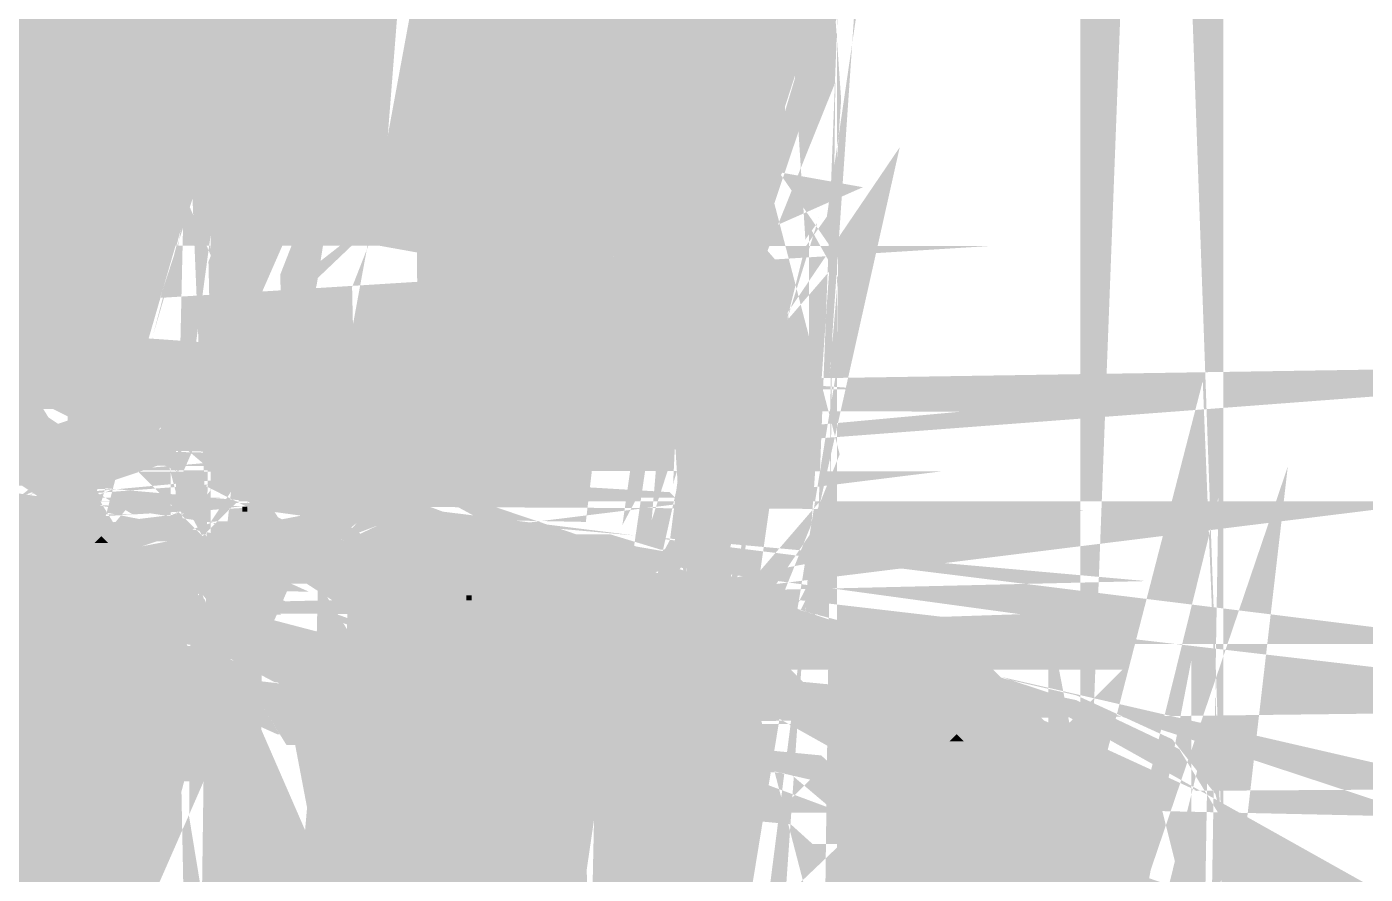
# Model space of a CAD drawing. Header units: millimetres. Extents: x -49.3 to 49.3, y -18 to 21.4.
# Drawn here: x 34.426 to 36.803, y 13.318 to 14.824 of the extents above; entities that cross this region are included whole.
import ezdxf

# ---------------------------------------------------------------- set-up
doc = ezdxf.new("R2010")
doc.units = ezdxf.units.MM
doc.header["$MEASUREMENT"] = 0
for name, color, linetype, true_color in [('Board-Outline-Layer', 7, 'Continuous', 0xff00ff), ('Bottom-Silkscreen-Layer', 7, 'Continuous', 0x66cc33), ('Top-Layer', 7, 'Continuous', 0xff0000)]:
    doc.layers.add(name, color=color, linetype=linetype, true_color=true_color)

msp = doc.modelspace()

# ---------------------------------------------------------------- hatches: boundary and pattern name
at = {"layer": 'Bottom-Silkscreen-Layer'}
for points in [[(34.36735845882671, 14.04179162892347), (34.27578893469875, 14.102930832371444), (34.251646262825815, 14.12848381893923), (34.227503590952885, 14.15401140492395), (34.19130227645151, 14.174382672545583), (34.155075575334074, 14.194753940167217), (34.13222762088018, 14.228104905737302), (34.1093796664263, 14.261455871307383), (34.10828804193573, 14.317946768053664), (34.107196417445145, 14.374463065383013), (34.08528776778548, 14.41614542219985), (34.06335373150975, 14.457853179599757), (34.061754374697976, 14.717320135653376), (34.06012963127015, 14.976761691123926), (34.06865953426627, 15.041634780283095), (34.07721482387844, 15.106507869442268), (34.10996355859568, 15.194520889777637), (34.14268690669685, 15.282559310696074), (34.16599182023981, 15.31657069142596), (34.18929673378277, 15.350582072155849), (34.22377175839208, 15.374484020824125), (34.25827216961744, 15.398385969492404), (34.379823287312114, 15.398385969492404), (34.50139979162283, 15.398385969492404), (34.589669055663, 15.355992396349624), (34.67791293308712, 15.313598823206844), (34.71302262309792, 15.266531542779303), (34.74810692649266, 15.219438861768689), (34.75359043556159, 15.20930402912401), (34.75904855801446, 15.199169196479332), (34.78583143795763, 15.148190226259105), (34.81263970451685, 15.097236656621948), (34.81972257039755, 14.777544918110854), (34.82680543627826, 14.457853179599757), (34.82162656660205, 14.42541663502017), (34.81642231030977, 14.392980090440584), (34.783978214985254, 14.281776337762881), (34.75153411966074, 14.170597985668246), (34.71030625517951, 14.109255577555716), (34.66910377731434, 14.047938570026258), (34.56968978882389, 14.014257396876271), (34.47027580033343, 13.980550823143217), (34.464589198336014, 13.980601624309354), (34.45892798295467, 13.980627024892426)], [(35.518108378204616, 13.866603807494023), (35.51168556434146, 13.873030155010573), (35.39848664333049, 13.879735908940889), (35.28528772231954, 13.8864416628712), (35.259596466866945, 13.896322489685184), (35.23393059803041, 13.90620331649917), (35.134592769388135, 13.926091973042487), (35.035229554129806, 13.946006030168874), (34.9728546384707, 13.946717246494817), (34.910479722811594, 13.947428462820756), (34.91581091218417, 13.99414013508533), (34.92114210155674, 14.040851807349902), (34.901340541030045, 14.086699859790116), (34.88151359388728, 14.13252251164726), (34.87869567950464, 14.258128394925297), (34.87587776512199, 14.383708877620265), (34.894003808988735, 14.430039541138795), (34.912155239471545, 14.476395605240397), (34.92555937275116, 14.55051450663682), (34.938963506030774, 14.624633408033242), (34.947341089330536, 14.73121425459232), (34.95571867263028, 14.83776970056833), (34.94239069919885, 14.933123489410745), (34.929062725767416, 15.028502678836231), (34.93497780730937, 15.17173656676441), (34.940867502235264, 15.31499585527566), (34.95287537163158, 15.31499585527566), (34.96485785441184, 15.31499585527566), (35.03858058744971, 15.282559310696074), (35.11230332048757, 15.25012276611649), (35.127586063355615, 15.25012276611649), (35.14286880622365, 15.25012276611649), (35.18660994569482, 15.235822237848433), (35.23032569854991, 15.221496308997308), (35.248426355800596, 15.126929938230042), (35.26650162643523, 15.032363567462777), (35.26604466734615, 14.962867572184978), (35.26556232164101, 14.893371576907182), (35.25553460829736, 14.76827370529053), (35.245481508337654, 14.643175833673881), (35.25261514745048, 14.635555658753072), (35.2597487865633, 14.62793548383226), (35.28780099730946, 14.687931661042112), (35.31585320805562, 14.747902437668897), (35.32603324109562, 14.905436853865133), (35.33621327413564, 15.062945869478297), (35.33730489862621, 15.154235565029614), (35.338396523116785, 15.245499859997864), (35.34426083142662, 15.271179849480994), (35.35009975312039, 15.296885239547201), (35.41493717053729, 15.256549113633037), (35.47977458795421, 15.216212987718878), (35.52607977564742, 15.200439225632799), (35.572384963340625, 15.18464006296365), (35.62562069721817, 15.179001133522252), (35.678881817711776, 15.173362204080851), (35.678729498015414, 15.15845206181913), (35.67860256493512, 15.14356732014048), (35.65994340213111, 15.055528899222043), (35.641309625943165, 14.967515878886674), (35.64364519462068, 14.786816130931172), (35.645955376682124, 14.60611638297567), (35.632221217393734, 14.578302744514712), (35.618461671489285, 14.55051450663682), (35.586169895861126, 14.535172554462921), (35.553852733616914, 14.51985600287209), (35.51681366078556, 14.503447226209277), (35.47977458795421, 14.487063850129532), (35.51275180221599, 14.48114551427437), (35.54575440309381, 14.475227178419207), (35.570354034055825, 14.457268966189162), (35.59495366501784, 14.439310753959116), (35.595232917794505, 14.419904708494117), (35.59553755718722, 14.400498663029119), (35.61869015103382, 14.373574044975584), (35.64184274488043, 14.346649426922053), (35.647656279958134, 14.315660715577419), (35.65349520165191, 14.284672004232789), (35.642121997657085, 14.250228813590722), (35.630748793662256, 14.215760222365589), (35.62790549266355, 14.123683108739119), (35.62506219166485, 14.03160599511265), (35.6155422106424, 13.964980265721694), (35.60604761623601, 13.898354536330734), (35.59581680996388, 13.879253297862569), (35.58561139030781, 13.860177459977471), (35.55507129118779, 13.860177459977471), (35.52453119206776, 13.860177459977471)], [(34.46692476701353, 14.34202652080343), (34.48393379977364, 14.365191852562692), (34.47494693768844, 14.566034262892204), (34.465985462219315, 14.766902073804786), (34.48385763992546, 14.822884958889679), (34.501729817631606, 14.878867843974572), (34.497515639365666, 15.024692591375826), (34.49332684771579, 15.17054273936015), (34.48517774396058, 15.178696326525417), (34.47705402682141, 15.186824513107616), (34.45514537716175, 15.183725641973155), (34.43323672750208, 15.18062677083869), (34.41018568011972, 15.13429610732016), (34.38713463273735, 15.087965443801627), (34.38916556202214, 14.709776162481772), (34.39119649130693, 14.331561480578847), (34.396883093304346, 14.322366469507735), (34.40256969530175, 14.313146057853553), (34.42625540808561, 14.316016323740392), (34.44991573425341, 14.318861189044163)], [(35.73788031343492, 14.69415480389411), (35.73788031343492, 14.791439037049797), (35.74128211998695, 14.742796920471953), (35.74468392653896, 14.69415480389411), (35.74128211998695, 14.645487286733195), (35.73788031343492, 14.596845170155353)], [(35.67994805558629, 14.465676559185122), (35.678881817711776, 14.482796552173879), (35.69662706233763, 14.50771452416493), (35.714372306963476, 14.532657896739053), (35.72437463369107, 14.564764233738737), (35.73437696041866, 14.596845170155353), (35.72985814276, 14.565958061142997), (35.725339325101345, 14.535045551547574), (35.707822560020034, 14.510356184804145), (35.69030579493872, 14.485641417477648), (35.685660044199764, 14.467124392420077), (35.681039680076864, 14.448581966779436)], [(35.7212520799157, 14.161326772847927), (35.72503468570862, 14.216928649186778), (35.7307466743221, 14.283732182659222), (35.7364332763195, 14.350561116714736), (35.712290604446565, 14.393792909098805), (35.688147932573635, 14.437024701482873), (35.688147932573635, 14.442638230341203), (35.688147932573635, 14.448251759199534), (35.71361070848168, 14.41134471199974), (35.739073484389735, 14.374463065383013), (35.73813417959552, 14.300318763403522), (35.73716948818524, 14.226199862007098), (35.72731948115401, 14.165949678966552), (35.71746947412278, 14.105724896509075)], [(35.31204521564664, 14.125842158300017), (35.31821416334919, 14.178395964670543), (35.336289433983815, 14.219240102246092), (35.35436470461844, 14.260109640404707), (35.33613711428745, 14.295822860200243), (35.31793491057253, 14.331536079995777), (35.297219431867674, 14.346039812928389), (35.27652933977888, 14.360543545860999), (35.26134814337508, 14.360543545860999), (35.24616694697127, 14.360543545860999), (35.246649292676416, 14.311901429283154), (35.24713163838155, 14.26325931270531), (35.2261622935161, 14.200900881270005), (35.20516756203458, 14.138567850417772), (35.21113341680865, 14.119796819529505), (35.21709927158272, 14.101025788641241), (35.24192738208927, 14.087538079031404), (35.26675549259583, 14.0740249688385), (35.28632857357799, 14.07366936067553), (35.30587626794409, 14.073288351929488)], [(35.72698945514524, 14.077936658631184), (35.72734486777007, 14.105724896509075), (35.73160981926813, 14.08934152042933), (35.73587477076619, 14.072932743766518), (35.73125440664329, 14.061527881968372), (35.726659429136454, 14.050123020170224)], [(34.39619765467072, 13.909429190548979), (34.359133195223315, 13.930638677411904), (34.27558584177027, 13.98687556832749), (34.192038488317245, 14.043112459243078), (34.1793451802873, 14.058429010833908), (34.16665187225737, 14.073745562424737), (34.172592340415385, 14.07968929886297), (34.178558195189446, 14.085658435884273), (34.178558195189446, 14.074710784581374), (34.178558195189446, 14.063763133278476), (34.305897461345765, 13.979433197488165), (34.43323672750208, 13.895077861114785), (34.488808030057136, 13.89977696898262), (34.544379332612195, 13.904476076850454), (34.525847102888484, 13.896881302512712), (34.50731487316478, 13.8892611275919), (34.47027580033343, 13.888727715347443), (34.43323672750208, 13.888194303102987)], [(34.684665772959036, 13.956979082054843), (34.71386038142789, 13.969679373589527), (34.75871853200569, 14.025814662172836), (34.803602069199535, 14.081924550173076), (34.81977334362967, 14.050402426583984), (34.83594461805982, 14.018880302994896), (34.82655157011766, 13.99744221088435), (34.81715852217551, 13.9760041187738), (34.82142347367357, 13.999169450533067), (34.825713811787686, 14.022334782292333), (34.813680555775306, 14.044484090728822), (34.80162191314687, 14.066658799748382), (34.770244055696864, 14.024722437100854), (34.73886619824686, 13.982760673870255), (34.71050934810799, 13.963151423740698), (34.68215249796912, 13.943567574194214), (34.668824524537676, 13.943923182357185), (34.655496551106246, 13.944278790520155)], [(35.71231599106263, 14.01306356947201), (35.7185357119973, 14.040851807349902), (35.72186135870114, 14.044712695976447), (35.72518700540498, 14.048573584602991), (35.72506007232468, 14.030818577037502), (35.724907752628326, 14.01306356947201), (35.71551470468617, 13.999169450533067), (35.70609627012796, 13.98527533159412)], [(35.34512397637265, 13.726163983703474), (35.303109126793565, 13.739118281068851), (35.23862712200149, 13.780902240217966), (35.17414511720942, 13.82271159995015), (35.18917399391687, 13.822889404031635), (35.20422825724036, 13.82309260869619), (35.243602898749224, 13.809198489757245), (35.28297754025809, 13.795304370818299), (35.36284383438244, 13.795202768486021), (35.44271012850679, 13.795101166153742), (35.488177557870024, 13.781308649547077), (35.53364498723325, 13.767490732357338), (35.56850081108346, 13.767490732357338), (35.60338202154972, 13.767490732357338), (35.632195830777675, 13.791773689771656), (35.66103502662169, 13.816031246602904), (35.676114676561255, 13.845064113051196), (35.69121971311688, 13.874071578916416), (35.698302578997584, 13.929673455255267), (35.70541083149434, 13.98527533159412), (35.70325296912926, 13.929165443593881), (35.70112049338022, 13.873080956176711), (35.682258237647744, 13.836504116556819), (35.66337059529919, 13.799927276936925), (35.63272894971493, 13.77907339823697), (35.602061917514604, 13.758244920120088), (35.568627744163756, 13.758244920120088), (35.53521895742897, 13.758244920120088), (35.50285102195263, 13.7686845597616), (35.47050847309236, 13.77914959998618), (35.363986232105134, 13.785728351001149), (35.257489377733975, 13.792307102016114), (35.23895714801027, 13.799190660027914), (35.22045030490262, 13.806074218039711), (35.23895714801027, 13.790376657702842), (35.257489377733975, 13.774653696782899), (35.30635861364922, 13.751767771437397), (35.35520246294842, 13.728856445508827), (35.41750121875934, 13.721591878750987), (35.47977458795421, 13.714327311993147), (35.433469400261004, 13.713768499165619), (35.38713882595174, 13.713184285755025)], [(34.80832397978668, 13.96673290595348), (34.80832397978668, 13.971355812072105), (34.81294434390957, 13.971355812072105), (34.81759009464853, 13.971355812072105), (34.81759009464853, 13.96673290595348), (34.81759009464853, 13.962084599251785), (34.81294434390957, 13.962084599251785), (34.80832397978668, 13.962084599251785)], [(34.59995063516725, 13.930003662835169), (34.62772359313675, 13.942729354952926), (34.6416100721215, 13.942449948539162), (34.655496551106246, 13.94214514154233), (34.62310322901385, 13.929673455255267), (34.5906845203054, 13.917176368385139), (34.58141840544354, 13.917227169551277), (34.57215229058169, 13.917277970717414)], [(34.841555060209046, 13.888676914181305), (34.81759009464853, 13.917176368385139), (34.817945507273365, 13.932696124640524), (34.818300919898206, 13.948190480312839), (34.8308926814639, 13.919259216196826), (34.843459056413536, 13.890353352663883), (34.865012293448366, 13.875265406320677), (34.88654014386714, 13.860177459977471), (34.87603008481835, 13.860177459977471), (34.86552002576957, 13.860177459977471)], [(34.6102322146715, 13.632283428679079), (34.604647159138324, 13.654610541197055), (34.54922817627963, 13.729364457170213), (34.49383458003699, 13.804118373143371), (34.39406517892169, 13.852328679809036), (34.29432116442246, 13.9005389864747), (34.22486338288265, 13.906762129326696), (34.15540560134285, 13.912959871595623), (34.214861056155065, 13.914356903664439), (34.27434189758335, 13.915753935733255), (34.37807161080398, 13.868839058804127), (34.48182671064067, 13.821924181875), (34.505360103728165, 13.797031610467016), (34.52889349681567, 13.772139039059034), (34.56671955474488, 13.721414074669502), (34.604570999290154, 13.670714510863037), (34.604570999290154, 13.66296733302688), (34.604570999290154, 13.655220155190719), (34.613837114152, 13.66093528638133), (34.62310322901385, 13.666675818155007), (34.62310322901385, 13.63832876744959), (34.62310322901385, 13.609981716744171), (34.61947294291729, 13.609981716744171), (34.615842656820725, 13.609981716744171)], [(34.55209686389439, 13.912680465181861), (34.55826581159695, 13.918852806867717), (34.564434759299495, 13.912680465181861), (34.57060370700204, 13.906508123496003), (34.55826581159695, 13.906508123496003), (34.545902529575784, 13.906508123496003)], [(34.73886619824686, 13.850906247157152), (34.69256101055366, 13.857256392924493), (34.735997510632096, 13.858704226159446), (34.77943401071054, 13.860177459977471), (34.78517138594007, 13.850906247157152), (34.790883374553545, 13.84163503433683), (34.78801468693878, 13.843082867571786), (34.78517138594007, 13.84455610138981)], [(34.91713101621928, 13.857612001087464), (34.94723954286629, 13.861345886798661), (34.9773480695133, 13.857612001087464), (35.007431209544244, 13.853878115376267), (34.94723954286629, 13.853878115376267), (34.88704787618833, 13.853878115376267)], [(34.62391560072777, 13.773739275792403), (34.62310322901385, 13.793881938166415), (34.64706819457437, 13.822381392370248), (34.67103316013489, 13.850906247157152), (34.68073084746976, 13.850906247157152), (34.69042853480463, 13.850906247157152), (34.66613354323534, 13.831779608105915), (34.64183855166604, 13.812678369637748), (34.633308648669924, 13.78313749152807), (34.62475335905774, 13.753596613418395)], [(34.845363052618026, 13.813821395875872), (34.794437500801926, 13.84077141451247), (34.80174884622717, 13.841203224424651), (34.80906019165241, 13.84163503433683), (34.84805403392038, 13.821695576627373), (34.88704787618833, 13.801781519500988), (34.910200470034944, 13.794694756824635), (34.93335306388154, 13.787633394731351), (34.91482083415783, 13.787277786568378), (34.896288604434126, 13.786896777822337)], [(34.965771772589996, 13.77272325246963), (34.93335306388154, 13.784991734092134), (34.946579490848734, 13.785499745753523), (34.95980591781592, 13.786033157997979), (34.989812897998696, 13.775187109027359), (35.019819878181465, 13.764315659473668), (35.05657969823615, 13.8037627649804), (35.09331413167479, 13.843184469904063), (35.1151973947184, 13.839399783026725), (35.137106044378065, 13.83561509614939), (35.11857381465436, 13.828528333473036), (35.10004158493065, 13.821416170213613), (35.080240024403956, 13.811967153311807), (35.060413077261195, 13.80251813641), (35.048557527561236, 13.78036882797351), (35.036727364477336, 13.758244920120088), (35.01745892288789, 13.759337145192072), (34.99816509468239, 13.760454770847124)], [(35.028375167793634, 13.84818838476873), (35.04931912604303, 13.85222707747676), (35.06543962724105, 13.848010580687243), (35.08153474182301, 13.843794083897727), (35.04447028237559, 13.843971887979214), (35.007431209544244, 13.844149692060698)], [(34.10671407174001, 12.474956662289356), (34.00257817266242, 12.544579660482501), (34.00257817266242, 12.553520665722917), (34.00257817266242, 12.562487071546405), (33.96784928189252, 12.580318280861103), (33.933120391122614, 12.598124089592732), (33.91273493842654, 12.61999399161546), (33.892324099114404, 12.641889294221258), (33.87787911457633, 12.676484888361742), (33.86343413003827, 12.711080482502224), (33.86894302572326, 12.74585388072419), (33.87447730802431, 12.780627278946161), (33.84700898944753, 12.832774675987578), (33.81954067087075, 12.884922073028994), (33.82228242540522, 13.16669074101752), (33.82502417993968, 13.448459409006047), (33.831700859963426, 13.485188652124355), (33.83835215337111, 13.521943295825734), (33.87508658680975, 13.621107172128555), (33.91184640686444, 13.720245647848309), (33.96129953494907, 13.767033521862091), (34.01072727641764, 13.813821395875872), (34.11547245428066, 13.815675638439936), (34.220217632143694, 13.817529881003997), (34.243370225990304, 13.816844065261124), (34.2665228198369, 13.816158249518251), (34.34941012127238, 13.775237910193498), (34.4322720360918, 13.734342971451811), (34.475530829857824, 13.67863949278068), (34.51878962362384, 13.622936014109552), (34.52594864935273, 13.60040569692702), (34.53308228846555, 13.577900780327557), (34.552629982831654, 13.551484173935412), (34.57215229058169, 13.525042166960196), (34.578854357221495, 13.18490295907826), (34.585556423861306, 12.844789151779388), (34.54953281567235, 12.71646540611293), (34.51350920748339, 12.588141660446471), (34.471113558663404, 12.526062635424928), (34.42871790984342, 12.463983610403389), (34.33836694328634, 12.434518934042918), (34.248015976729256, 12.40505425768245), (34.22943297377343, 12.405206661180866), (34.210849970817605, 12.405333664096212)], [(35.21580455416367, 13.809198489757245), (35.21580455416367, 13.813821395875872), (35.211184190040775, 13.813821395875872), (35.206563825917875, 13.813821395875872), (35.206563825917875, 13.809198489757245), (35.206563825917875, 13.80457558363862), (35.211184190040775, 13.80457558363862), (35.21580455416367, 13.80457558363862)], [(35.27495536958317, 12.316584026851832), (35.23687544549336, 12.328496900311368), (35.154572036227265, 12.330198739377014), (35.072268626961154, 12.331900578442664), (35.03058380339085, 12.34531208630329), (34.9889243664366, 12.358723594163918), (34.879178025209775, 12.377393022719904), (34.76943168398295, 12.396062451275892), (34.72767070056446, 12.396062451275892), (34.685909717145975, 12.396062451275892), (34.693094129490916, 12.421564636677537), (34.700253155219805, 12.447041421496118), (34.699669263050424, 12.468327110108252), (34.69908537088105, 12.489612798720383), (34.68024850176462, 12.533428804515047), (34.661411632648196, 12.57727021089278), (34.65917761043493, 12.70673698279736), (34.656968974837724, 12.836229155285011), (34.67715133460532, 12.890052990809007), (34.697333694372915, 12.943876826333003), (34.71028086856345, 13.033667887483228), (34.72325342937005, 13.123484349216522), (34.72927005737623, 13.20702686693168), (34.73528668538243, 13.29056938464684), (34.72464969325334, 13.355290070307595), (34.71403808774031, 13.42001075596835), (34.715104325614824, 13.586587779737282), (34.7161959501054, 13.753164803506214), (34.72393886800366, 13.760911981342373), (34.73165639928587, 13.768633758595461), (34.815203752738896, 13.731015495069723), (34.89875110619194, 13.693371830960915), (34.9224368189758, 13.693371830960915), (34.946147918375715, 13.693371830960915), (34.95185990698919, 13.684100618140596), (34.95759728221872, 13.674829405320276), (34.98252693918951, 13.674829405320276), (35.00748198277636, 13.674829405320276), (35.02949217890027, 13.558926544774739), (35.051527761640244, 13.44299828364613), (35.04523188085739, 13.37126703705823), (35.03896138669061, 13.299535790470328), (35.03157388141719, 13.197628651196013), (35.0241609895277, 13.09569611133863), (35.031294628640524, 13.087593325339501), (35.038428267753346, 13.079490539340371), (35.06559194693741, 13.133923988858033), (35.09278101273753, 13.188357438375693), (35.09933075968098, 13.262476339772116), (35.10588050662442, 13.336620641751606), (35.11309030558543, 13.533627564037644), (35.1203254911625, 13.730634486323682), (35.126113639624144, 13.736451219846568), (35.13190178808579, 13.742242552786387), (35.193210465870386, 13.702262035035195), (35.254519143654974, 13.662306917867078), (35.32882576886222, 13.64076722342425), (35.40313239406945, 13.619227528981423), (35.429864500780496, 13.619227528981423), (35.45662199410761, 13.619227528981423), (35.45662199410761, 13.600608901591574), (35.45662199410761, 13.581964873618656), (35.43781051160724, 13.497507934913), (35.41899902910687, 13.413025595624275), (35.421588463944985, 13.226178906565986), (35.42420328539915, 13.039306816924627), (35.408996702379284, 13.016090683999224), (35.39379011935942, 12.99284915049075), (35.358045763947125, 12.977812005313684), (35.322326795150886, 12.962774860136614), (35.29287832052144, 12.95081118551094), (35.26345523250804, 12.938847510885266), (35.2679740501667, 12.931557543544358), (35.272467481209304, 12.92426757620345), (35.295467755359546, 12.92426757620345), (35.31844264289373, 12.92426757620345), (35.34586018823839, 12.903972510331021), (35.373252346966986, 12.883702845041665), (35.373252346966986, 12.86818308878628), (35.373252346966986, 12.852663332530893), (35.40193922311464, 12.816645305738527), (35.43065148587836, 12.780627278946161), (35.42427944524733, 12.729673709309003), (35.41793279123236, 12.678694739088776), (35.410240646566216, 12.576762199231394), (35.40252311528402, 12.47482965937401), (35.393155453957924, 12.40820392998305), (35.38376240601578, 12.34157820059209), (35.3735569863597, 12.322502362706993), (35.36335156670364, 12.30340112423883), (35.338193430188305, 12.304036138815563), (35.313060680289034, 12.304645752809229)], [(34.625235704762886, 13.711914256601556), (34.625235704762886, 13.744325400598072), (34.629475269644885, 13.728119828599814), (34.633714834526884, 13.711914256601556), (34.629475269644885, 13.69568328402023), (34.625235704762886, 13.67947771202197)], [(35.87410489521219, 13.60675584269436), (35.84242239836947, 13.620573759884099), (35.77687415570288, 13.624815657256685), (35.71130052642023, 13.629057554629268), (35.62978410225199, 13.639446393104642), (35.54824229146768, 13.649860632163083), (35.51724523325858, 13.680874744090785), (35.486248175049475, 13.711914256601556), (35.49548890329527, 13.711914256601556), (35.50475501815713, 13.711914256601556), (35.52930387588702, 13.685675454290896), (35.553852733616914, 13.659436651980236), (35.59089180644826, 13.65288330154834), (35.627956265895676, 13.646329951116439), (35.73572245106983, 13.63822716511731), (35.84351402286004, 13.63012437911818), (35.88390412901129, 13.611556552894474), (35.92431962177861, 13.592988726670765), (35.91505350691676, 13.592988726670765), (35.905787392054904, 13.592963326087695)], [(35.98451128845657, 13.577926180910627), (35.9335603500244, 13.589661250288675), (35.96135869460997, 13.589839054370161), (35.989131652579466, 13.590016858451646), (36.026170725410815, 13.57779917799528), (36.06323518485823, 13.565581497538911), (36.04932331925742, 13.565886304535745), (36.035436840272666, 13.566191111532579)], [(35.72442540692319, 12.177134825800989), (35.72056664128208, 12.180589305098422), (35.661339666014406, 12.186177433373683), (35.60208730413066, 12.191765561648946), (35.5839104870318, 12.208199738894828), (35.56573366993293, 12.22463391614071), (35.54359654072872, 12.2683483196031), (35.52143402490846, 12.312062723065482), (35.52143402490846, 12.329462122468003), (35.52143402490846, 12.34686152187052), (35.53996625463216, 12.363625906696306), (35.55847309773981, 12.38041569210516), (35.55847309773981, 12.466447466961116), (35.55847309773981, 12.552504642400143), (35.54864847732463, 12.558575381753725), (35.53882385690947, 12.564671521690371), (35.52907539634248, 12.589259286101523), (35.51930154915943, 12.613821649929603), (35.52034240041788, 12.649585670891277), (35.52138325167634, 12.68532429126988), (35.53580284959834, 12.727844867328008), (35.55024783413641, 12.770365443386135), (35.54440891244264, 12.804859435194338), (35.538595377364935, 12.839378827585612), (35.554258919473874, 12.895285510921298), (35.569947848198865, 12.951192194256981), (35.554944358107484, 13.017640119566455), (35.53996625463216, 13.084062644292857), (35.53996625463216, 13.154803268141055), (35.53996625463216, 13.225543891989252), (35.54864847732463, 13.255821387007941), (35.55733070001711, 13.28609888202663), (35.56022477424794, 13.420213960632907), (35.563118848478766, 13.554354439822252), (35.572384963340625, 13.554049632825418), (35.58165107820247, 13.553770226411654), (35.70914266405514, 13.54147634420608), (35.83663424990782, 13.529182462000506), (35.85341480312339, 13.513967512741951), (35.87019535633897, 13.49877796406647), (35.90672669684913, 13.49877796406647), (35.94323265074322, 13.49877796406647), (36.00786697523165, 13.479473520933746), (36.07250129972008, 13.460194478384095), (36.15394156404015, 13.437714962367702), (36.23540721497627, 13.415260846934379), (36.2811285105001, 13.392070114592043), (36.32684980602393, 13.368904782832777), (36.33291720726224, 13.344748828333808), (36.338984608500546, 13.320592873834835), (36.33385651205645, 13.147894309546185), (36.32875380222843, 12.975221145840605), (36.30869837554113, 12.882559818803545), (36.288668335469886, 12.789898491766479), (36.29115622384376, 12.660152313448137), (36.29366949883368, 12.53043153571286), (36.276228893600546, 12.43454433462599), (36.25878828836741, 12.338631732956047), (36.22631880642684, 12.309446463009337), (36.19382393787021, 12.280235792479562), (36.16556863419557, 12.251456931861966), (36.13731333052093, 12.22267807124437), (36.11205364754136, 12.20649789982918), (36.08679396456179, 12.190343128997059), (35.96387196959989, 12.182418147079417), (35.840949974637994, 12.174467764578706), (35.78461707360114, 12.174086755832663), (35.72828417256429, 12.173680346503554)], [(36.07095271614043, 13.560552182091177), (36.07712166384298, 13.566724523777035), (36.08329061154552, 13.560552182091177), (36.08945955924807, 13.55437984040532), (36.07712166384298, 13.55437984040532), (36.064783768437884, 13.55437984040532)], [(36.42083105867758, 13.35513766680918), (36.419714047570935, 13.38295130527014), (36.40171493678449, 13.412466782796749), (36.383715825998046, 13.442007660906425), (36.31608588081455, 13.47416479907225), (36.24845593563105, 13.50632193723807), (36.19288463307599, 13.517955404283843), (36.13731333052093, 13.529588871329615), (36.11416073667433, 13.542568569278062), (36.09100814282773, 13.555548267226511), (36.10954037255143, 13.549299723791446), (36.12804721565908, 13.543025779773311), (36.18826426895309, 13.529106260251297), (36.24845593563105, 13.515186740729282), (36.31380108536916, 13.485264853873563), (36.37914623510727, 13.455317566434776), (36.399658620883635, 13.429205767039463), (36.42019639327607, 13.40309396764415), (36.42545142280047, 13.382163887194988), (36.430681065708804, 13.361233806745826), (36.42631456774651, 13.344291617838557), (36.42194806978421, 13.327349428931289)]]:
    msp.add_hatch(color=256, dxfattribs=at).paths.add_polyline_path(points)

# ---------------------------------------------------------------- linework, layer by layer
at = {"layer": 'Board-Outline-Layer', "const_width": 0.1}
msp.add_lwpolyline([(49.248763017526045, 3.00000508001016, 0.502), (23.537548895097796, 16.142890525781052)], format="xyb", dxfattribs=at)
at = {"layer": 'Bottom-Silkscreen-Layer', "const_width": 0.25400050800101603}
for points in [[(36.42362358644416, 13.142026774857163), (36.42362358644416, 13.308807003290648), (36.42669536698741, 13.222622824936275), (36.42976714753065, 13.136438646581897), (36.426669980371344, 13.055842596502787), (36.4235981998281, 12.975221145840605)], [(35.73788031343492, 14.69415480389411), (35.73788031343492, 14.791439037049797), (35.74128211998695, 14.742796920471953), (35.74468392653896, 14.69415480389411), (35.74128211998695, 14.645487286733195), (35.73788031343492, 14.596845170155353)], [(35.34512397637265, 13.726163983703474), (35.303109126793565, 13.739118281068851), (35.23862712200149, 13.780902240217966), (35.17414511720942, 13.82271159995015), (35.18917399391687, 13.822889404031635), (35.20422825724036, 13.82309260869619), (35.243602898749224, 13.809198489757245), (35.28297754025809, 13.795304370818299), (35.36284383438244, 13.795202768486021), (35.44271012850679, 13.795101166153742), (35.488177557870024, 13.781308649547077), (35.53364498723325, 13.767490732357338), (35.56850081108346, 13.767490732357338), (35.60338202154972, 13.767490732357338), (35.632195830777675, 13.791773689771656), (35.66103502662169, 13.816031246602904), (35.676114676561255, 13.845064113051196), (35.69121971311688, 13.874071578916416), (35.698302578997584, 13.929673455255267), (35.70541083149434, 13.98527533159412), (35.70325296912926, 13.929165443593881), (35.70112049338022, 13.873080956176711), (35.682258237647744, 13.836504116556819), (35.66337059529919, 13.799927276936925), (35.63272894971493, 13.77907339823697), (35.602061917514604, 13.758244920120088), (35.568627744163756, 13.758244920120088), (35.53521895742897, 13.758244920120088), (35.50285102195263, 13.7686845597616), (35.47050847309236, 13.77914959998618), (35.363986232105134, 13.785728351001149), (35.257489377733975, 13.792307102016114), (35.23895714801027, 13.799190660027914), (35.22045030490262, 13.806074218039711), (35.23895714801027, 13.790376657702842), (35.257489377733975, 13.774653696782899), (35.30635861364922, 13.751767771437397), (35.35520246294842, 13.728856445508827), (35.41750121875934, 13.721591878750987), (35.47977458795421, 13.714327311993147), (35.433469400261004, 13.713768499165619), (35.38713882595174, 13.713184285755025)], [(35.7212520799157, 14.161326772847927), (35.72503468570862, 14.216928649186778), (35.7307466743221, 14.283732182659222), (35.7364332763195, 14.350561116714736), (35.712290604446565, 14.393792909098805), (35.688147932573635, 14.437024701482873), (35.688147932573635, 14.442638230341203), (35.688147932573635, 14.448251759199534), (35.71361070848168, 14.41134471199974), (35.739073484389735, 14.374463065383013), (35.73813417959552, 14.300318763403522), (35.73716948818524, 14.226199862007098), (35.72731948115401, 14.165949678966552), (35.71746947412278, 14.105724896509075)], [(35.67994805558629, 14.465676559185122), (35.678881817711776, 14.482796552173879), (35.69662706233763, 14.50771452416493), (35.714372306963476, 14.532657896739053), (35.72437463369107, 14.564764233738737), (35.73437696041866, 14.596845170155353), (35.72985814276, 14.565958061142997), (35.725339325101345, 14.535045551547574), (35.707822560020034, 14.510356184804145), (35.69030579493872, 14.485641417477648), (35.685660044199764, 14.467124392420077), (35.681039680076864, 14.448581966779436)], [(35.759788963094586, 15.101859562740573), (35.76481551307444, 15.162109745781121), (35.76816654639435, 15.165970634407662), (35.77149219309819, 15.169831523034208), (35.770578274920034, 15.128885783126385), (35.76963897012581, 15.087965443801627), (35.76220069162027, 15.064800112042361), (35.754737026498674, 15.041634780283095)], [(35.73610325031073, 14.925808121486767), (35.73630634323921, 14.995304116764565), (35.743262276039616, 15.018469448523831), (35.75021820884002, 15.041634780283095), (35.74620712350256, 14.958244666066353), (35.7421960381651, 14.874829151266542), (35.739048097773676, 14.86558333902929), (35.735925543998306, 14.85631212620897)], [(34.46692476701353, 14.34202652080343), (34.48393379977364, 14.365191852562692), (34.47494693768844, 14.566034262892204), (34.465985462219315, 14.766902073804786), (34.48385763992546, 14.822884958889679), (34.501729817631606, 14.878867843974572), (34.497515639365666, 15.024692591375826), (34.49332684771579, 15.17054273936015), (34.48517774396058, 15.178696326525417), (34.47705402682141, 15.186824513107616), (34.45514537716175, 15.183725641973155), (34.43323672750208, 15.18062677083869), (34.41018568011972, 15.13429610732016), (34.38713463273735, 15.087965443801627), (34.38916556202214, 14.709776162481772), (34.39119649130693, 14.331561480578847), (34.396883093304346, 14.322366469507735), (34.40256969530175, 14.313146057853553), (34.42625540808561, 14.316016323740392), (34.44991573425341, 14.318861189044163)], [(35.72698945514524, 14.077936658631184), (35.72734486777007, 14.105724896509075), (35.73160981926813, 14.08934152042933), (35.73587477076619, 14.072932743766518), (35.73125440664329, 14.061527881968372), (35.726659429136454, 14.050123020170224)], [(34.684665772959036, 13.956979082054843), (34.71386038142789, 13.969679373589527), (34.75871853200569, 14.025814662172836), (34.803602069199535, 14.081924550173076), (34.81977334362967, 14.050402426583984), (34.83594461805982, 14.018880302994896), (34.82655157011766, 13.99744221088435), (34.81715852217551, 13.9760041187738), (34.82142347367357, 13.999169450533067), (34.825713811787686, 14.022334782292333), (34.813680555775306, 14.044484090728822), (34.80162191314687, 14.066658799748382), (34.770244055696864, 14.024722437100854), (34.73886619824686, 13.982760673870255), (34.71050934810799, 13.963151423740698), (34.68215249796912, 13.943567574194214), (34.668824524537676, 13.943923182357185), (34.655496551106246, 13.944278790520155)], [(34.625235704762886, 13.711914256601556), (34.625235704762886, 13.744325400598072), (34.629475269644885, 13.728119828599814), (34.633714834526884, 13.711914256601556), (34.629475269644885, 13.69568328402023), (34.625235704762886, 13.67947771202197)], [(35.71231599106263, 14.01306356947201), (35.7185357119973, 14.040851807349902), (35.72186135870114, 14.044712695976447), (35.72518700540498, 14.048573584602991), (35.72506007232468, 14.030818577037502), (35.724907752628326, 14.01306356947201), (35.71551470468617, 13.999169450533067), (35.70609627012796, 13.98527533159412)], [(32.868075687562836, 12.636351967112136), (32.89584864553233, 12.643083121625518), (32.93052676307012, 12.65959350062061), (32.96520488060791, 12.67612928019877), (32.99107384237291, 12.7052129478132), (33.016968190753985, 12.734296615427628), (33.06291796582235, 12.770263841053858), (33.108867740890716, 12.806256467263156), (33.034764208611946, 12.735668246913374), (32.96068606294925, 12.665105427146663), (32.92141296790462, 12.646410598007607), (32.88216525947606, 12.627741169451621), (32.86122130122667, 12.628680991025186), (32.84027734297728, 12.629620812598752)], [(34.09889499399357, 14.121473258012085), (34.056702438102064, 14.16038695127436), (34.03969340534195, 14.193280706349192), (34.022658985965776, 14.226199862007098), (34.01285975216666, 14.20069767660545), (34.003035131751496, 14.175220891786873), (33.9990494330301, 14.175220891786873), (33.9950637343087, 14.175220891786873), (34.00501528780417, 14.207657436366459), (34.01494145468358, 14.240093980946044), (34.02154197485915, 14.240093980946044), (34.028117108418655, 14.240093980946044), (34.04037884397557, 14.210476901087159), (34.052640579532486, 14.180859821228273), (34.08087049659106, 14.148702683062448), (34.10907502703358, 14.116545544896628), (34.13687337161914, 14.099577955406287), (34.16464632958864, 14.082635766499019), (34.15286693973686, 14.08258496533288), (34.14108754988508, 14.08255956474981)], [(34.62391560072777, 13.773739275792403), (34.62310322901385, 13.793881938166415), (34.64706819457437, 13.822381392370248), (34.67103316013489, 13.850906247157152), (34.68073084746976, 13.850906247157152), (34.69042853480463, 13.850906247157152), (34.66613354323534, 13.831779608105915), (34.64183855166604, 13.812678369637748), (34.633308648669924, 13.78313749152807), (34.62475335905774, 13.753596613418395)], [(34.841555060209046, 13.888676914181305), (34.81759009464853, 13.917176368385139), (34.817945507273365, 13.932696124640524), (34.818300919898206, 13.948190480312839), (34.8308926814639, 13.919259216196826), (34.843459056413536, 13.890353352663883), (34.865012293448366, 13.875265406320677), (34.88654014386714, 13.860177459977471), (34.87603008481835, 13.860177459977471), (34.86552002576957, 13.860177459977471)], [(35.31204521564664, 14.125842158300017), (35.31821416334919, 14.178395964670543), (35.336289433983815, 14.219240102246092), (35.35436470461844, 14.260109640404707), (35.33613711428745, 14.295822860200243), (35.31793491057253, 14.331536079995777), (35.297219431867674, 14.346039812928389), (35.27652933977888, 14.360543545860999), (35.26134814337508, 14.360543545860999), (35.24616694697127, 14.360543545860999), (35.246649292676416, 14.311901429283154), (35.24713163838155, 14.26325931270531), (35.2261622935161, 14.200900881270005), (35.20516756203458, 14.138567850417772), (35.21113341680865, 14.119796819529505), (35.21709927158272, 14.101025788641241), (35.24192738208927, 14.087538079031404), (35.26675549259583, 14.0740249688385), (35.28632857357799, 14.07366936067553), (35.30587626794409, 14.073288351929488)], [(34.34524671623856, 12.341756004673577), (34.423970612640225, 12.369849049548302), (34.45004266733371, 12.379704475779217), (34.47614010864326, 12.389559902010133), (34.51488008475062, 12.43723679643134), (34.55362006085799, 12.484939091435619), (34.56902973680633, 12.507672613282706), (34.58443941275467, 12.53043153571286), (34.59774199957004, 12.497994991133275), (34.61106997300148, 12.465558446553688), (34.604139426817135, 12.414604876916531), (34.597234267248844, 12.363625906696306), (34.59799586573064, 12.419227783035158), (34.59875746421243, 12.47482965937401), (34.59175075817991, 12.49581054098931), (34.58471866553133, 12.516766022021539), (34.54511554447793, 12.463373996409723), (34.50553781004059, 12.409981970797906), (34.486726327540225, 12.39334458888747), (34.467940231655916, 12.376732607560099), (34.37718307924188, 12.344702472309626), (34.28642592682784, 12.312672337059148), (34.27647437333237, 12.313154948137466), (34.2665228198369, 12.313662959798856)], [(32.14371937152653, 14.311799826950876), (32.19731051802892, 14.315178104499104), (32.245595861774795, 14.311774426367807), (32.29385581890461, 14.308370748236513), (32.19200471527241, 14.30842154940265), (32.090128225024145, 14.30844694998572)], [(34.39619765467072, 13.909429190548979), (34.359133195223315, 13.930638677411904), (34.27558584177027, 13.98687556832749), (34.192038488317245, 14.043112459243078), (34.1793451802873, 14.058429010833908), (34.16665187225737, 14.073745562424737), (34.172592340415385, 14.07968929886297), (34.178558195189446, 14.085658435884273), (34.178558195189446, 14.074710784581374), (34.178558195189446, 14.063763133278476), (34.305897461345765, 13.979433197488165), (34.43323672750208, 13.895077861114785), (34.488808030057136, 13.89977696898262), (34.544379332612195, 13.904476076850454), (34.525847102888484, 13.896881302512712), (34.50731487316478, 13.8892611275919), (34.47027580033343, 13.888727715347443), (34.43323672750208, 13.888194303102987)], [(33.08571514704411, 14.013673183465675), (33.025523480366154, 14.0442554854812), (33.031590881604465, 14.044890500057933), (33.037683669458836, 14.045500114051599), (33.09650445886955, 14.019083507659452), (33.15535063489634, 13.992666901267308), (33.18139730297377, 14.012123747898446), (33.20744397105119, 14.03160599511265), (33.292438361619645, 14.03292682543226), (33.37743275218809, 14.034247655751868), (33.29408849166354, 14.027948311150663), (33.210744231138975, 14.021648966549458), (33.18990181935382, 14.010091701252895), (33.16905940756867, 13.998509035373262), (33.16905940756867, 13.989568030132844), (33.16905940756867, 13.980627024892426), (33.157483110645366, 13.981846252879755), (33.14590681372207, 13.983090881450156)], [(36.42083105867758, 13.35513766680918), (36.419714047570935, 13.38295130527014), (36.40171493678449, 13.412466782796749), (36.383715825998046, 13.442007660906425), (36.31608588081455, 13.47416479907225), (36.24845593563105, 13.50632193723807), (36.19288463307599, 13.517955404283843), (36.13731333052093, 13.529588871329615), (36.11416073667433, 13.542568569278062), (36.09100814282773, 13.555548267226511), (36.10954037255143, 13.549299723791446), (36.12804721565908, 13.543025779773311), (36.18826426895309, 13.529106260251297), (36.24845593563105, 13.515186740729282), (36.31380108536916, 13.485264853873563), (36.37914623510727, 13.455317566434776), (36.399658620883635, 13.429205767039463), (36.42019639327607, 13.40309396764415), (36.42545142280047, 13.382163887194988), (36.430681065708804, 13.361233806745826), (36.42631456774651, 13.344291617838557), (36.42194806978421, 13.327349428931289)], [(33.46422959249679, 14.026678281997194), (33.53249420308179, 14.032952226015327), (33.56610608274506, 14.026373475000362), (33.59971796240832, 14.019820124568465), (33.49784147216006, 14.020124931565295), (33.395964981911796, 14.020404337979059)], [(34.73886619824686, 13.850906247157152), (34.69256101055366, 13.857256392924493), (34.735997510632096, 13.858704226159446), (34.77943401071054, 13.860177459977471), (34.78517138594007, 13.850906247157152), (34.790883374553545, 13.84163503433683), (34.78801468693878, 13.843082867571786), (34.78517138594007, 13.84455610138981)], [(34.55209686389439, 13.912680465181861), (34.55826581159695, 13.918852806867717), (34.564434759299495, 13.912680465181861), (34.57060370700204, 13.906508123496003), (34.55826581159695, 13.906508123496003), (34.545902529575784, 13.906508123496003)], [(34.80832397978668, 13.96673290595348), (34.80832397978668, 13.971355812072105), (34.81294434390957, 13.971355812072105), (34.81759009464853, 13.971355812072105), (34.81759009464853, 13.96673290595348), (34.81759009464853, 13.962084599251785), (34.81294434390957, 13.962084599251785), (34.80832397978668, 13.962084599251785)], [(33.991585767908504, 13.903561655859955), (34.00374595700117, 13.908438567809275), (34.009331012534346, 13.902825038950944), (34.01494145468358, 13.897236910675684), (33.99717082344167, 13.897973527584695), (33.97942557881582, 13.898684743910636)], [(34.59995063516725, 13.930003662835169), (34.62772359313675, 13.942729354952926), (34.6416100721215, 13.942449948539162), (34.655496551106246, 13.94214514154233), (34.62310322901385, 13.929673455255267), (34.5906845203054, 13.917176368385139), (34.58141840544354, 13.917227169551277), (34.57215229058169, 13.917277970717414)], [(34.6102322146715, 13.632283428679079), (34.604647159138324, 13.654610541197055), (34.54922817627963, 13.729364457170213), (34.49383458003699, 13.804118373143371), (34.39406517892169, 13.852328679809036), (34.29432116442246, 13.9005389864747), (34.22486338288265, 13.906762129326696), (34.15540560134285, 13.912959871595623), (34.214861056155065, 13.914356903664439), (34.27434189758335, 13.915753935733255), (34.37807161080398, 13.868839058804127), (34.48182671064067, 13.821924181875), (34.505360103728165, 13.797031610467016), (34.52889349681567, 13.772139039059034), (34.56671955474488, 13.721414074669502), (34.604570999290154, 13.670714510863037), (34.604570999290154, 13.66296733302688), (34.604570999290154, 13.655220155190719), (34.613837114152, 13.66093528638133), (34.62310322901385, 13.666675818155007), (34.62310322901385, 13.63832876744959), (34.62310322901385, 13.609981716744171), (34.61947294291729, 13.609981716744171), (34.615842656820725, 13.609981716744171)], [(34.046750884606595, 13.913213877426317), (34.07701173094997, 13.916973163720584), (34.102296800545595, 13.91311227509404), (34.12760725675729, 13.909276787050564), (34.072035954202235, 13.90937838938284), (34.01646465164717, 13.90945459113205)], [(36.40755385847826, 12.919619269501755), (36.412910434466895, 12.965949933020285), (36.41633762763498, 12.969810821646831), (36.41979020741912, 12.973671710273374), (36.41887628924097, 12.946645489887564), (36.417936984446754, 12.919619269501755), (36.41006713346819, 12.89645393774249), (36.402197282489624, 12.873288605983221)], [(34.91713101621928, 13.857612001087464), (34.94723954286629, 13.861345886798661), (34.9773480695133, 13.857612001087464), (35.007431209544244, 13.853878115376267), (34.94723954286629, 13.853878115376267), (34.88704787618833, 13.853878115376267)], [(35.028375167793634, 13.84818838476873), (35.04931912604303, 13.85222707747676), (35.06543962724105, 13.848010580687243), (35.08153474182301, 13.843794083897727), (35.04447028237559, 13.843971887979214), (35.007431209544244, 13.844149692060698)], [(34.965771772589996, 13.77272325246963), (34.93335306388154, 13.784991734092134), (34.946579490848734, 13.785499745753523), (34.95980591781592, 13.786033157997979), (34.989812897998696, 13.775187109027359), (35.019819878181465, 13.764315659473668), (35.05657969823615, 13.8037627649804), (35.09331413167479, 13.843184469904063), (35.1151973947184, 13.839399783026725), (35.137106044378065, 13.83561509614939), (35.11857381465436, 13.828528333473036), (35.10004158493065, 13.821416170213613), (35.080240024403956, 13.811967153311807), (35.060413077261195, 13.80251813641), (35.048557527561236, 13.78036882797351), (35.036727364477336, 13.758244920120088), (35.01745892288789, 13.759337145192072), (34.99816509468239, 13.760454770847124)], [(36.381050231311754, 12.639171431832837), (36.3839950787747, 12.817686729644372), (36.39031634617361, 12.843315917961366), (36.396637613572516, 12.86891970569529), (36.393692766109574, 12.690404407883754), (36.390747918646625, 12.51188911007222), (36.38442665124772, 12.486285322338295), (36.37810538384881, 12.460681534604369)], [(34.845363052618026, 13.813821395875872), (34.794437500801926, 13.84077141451247), (34.80174884622717, 13.841203224424651), (34.80906019165241, 13.84163503433683), (34.84805403392038, 13.821695576627373), (34.88704787618833, 13.801781519500988), (34.910200470034944, 13.794694756824635), (34.93335306388154, 13.787633394731351), (34.91482083415783, 13.787277786568378), (34.896288604434126, 13.786896777822337)], [(35.21580455416367, 13.809198489757245), (35.21580455416367, 13.813821395875872), (35.211184190040775, 13.813821395875872), (35.206563825917875, 13.813821395875872), (35.206563825917875, 13.809198489757245), (35.206563825917875, 13.80457558363862), (35.211184190040775, 13.80457558363862), (35.21580455416367, 13.80457558363862)], [(35.87410489521219, 13.60675584269436), (35.84242239836947, 13.620573759884099), (35.77687415570288, 13.624815657256685), (35.71130052642023, 13.629057554629268), (35.62978410225199, 13.639446393104642), (35.54824229146768, 13.649860632163083), (35.51724523325858, 13.680874744090785), (35.486248175049475, 13.711914256601556), (35.49548890329527, 13.711914256601556), (35.50475501815713, 13.711914256601556), (35.52930387588702, 13.685675454290896), (35.553852733616914, 13.659436651980236), (35.59089180644826, 13.65288330154834), (35.627956265895676, 13.646329951116439), (35.73572245106983, 13.63822716511731), (35.84351402286004, 13.63012437911818), (35.88390412901129, 13.611556552894474), (35.92431962177861, 13.592988726670765), (35.91505350691676, 13.592988726670765), (35.905787392054904, 13.592963326087695)], [(36.36673217985398, 12.414604876916531), (36.36673217985398, 12.456312634316438), (36.37076865180751, 12.435458755616484), (36.37477973714497, 12.414604876916531), (36.37076865180751, 12.393750998216579), (36.36673217985398, 12.372897119516626)], [(36.07095271614043, 13.560552182091177), (36.07712166384298, 13.566724523777035), (36.08329061154552, 13.560552182091177), (36.08945955924807, 13.55437984040532), (36.07712166384298, 13.55437984040532), (36.064783768437884, 13.55437984040532)], [(35.98451128845657, 13.577926180910627), (35.9335603500244, 13.589661250288675), (35.96135869460997, 13.589839054370161), (35.989131652579466, 13.590016858451646), (36.026170725410815, 13.57779917799528), (36.06323518485823, 13.565581497538911), (36.04932331925742, 13.565886304535745), (36.035436840272666, 13.566191111532579)]]:
    msp.add_lwpolyline(points, close=True, dxfattribs=at)
for points in [[(34.84820635361673, 15.317281907751903), (34.83683314962191, 15.282559310696074), (34.84231665869084, 15.314868852360313)], [(34.81263970451685, 15.097236656621948), (34.81972257039755, 14.777544918110854), (34.82680543627826, 14.457853179599757), (34.82162656660205, 14.42541663502017), (34.81642231030977, 14.392980090440584), (34.783978214985254, 14.281776337762881), (34.75153411966074, 14.170597985668246), (34.71030625517951, 14.109255577555716), (34.66910377731434, 14.047938570026258), (34.56968978882389, 14.014257396876271), (34.47027580033343, 13.980550823143217), (34.464589198336014, 13.980601624309354), (34.45892798295467, 13.980627024892426), (34.36735845882671, 14.04179162892347), (34.27578893469875, 14.102930832371444)], [(35.26604466734615, 14.962867572184978), (35.26556232164101, 14.893371576907182), (35.25553460829736, 14.76827370529053), (35.245481508337654, 14.643175833673881), (35.25261514745048, 14.635555658753072), (35.2597487865633, 14.62793548383226), (35.28780099730946, 14.687931661042112), (35.31585320805562, 14.747902437668897), (35.32603324109562, 14.905436853865133), (35.33621327413564, 15.062945869478297)], [(35.641309625943165, 14.967515878886674), (35.64364519462068, 14.786816130931172), (35.645955376682124, 14.60611638297567), (35.632221217393734, 14.578302744514712), (35.618461671489285, 14.55051450663682), (35.586169895861126, 14.535172554462921), (35.553852733616914, 14.51985600287209), (35.51681366078556, 14.503447226209277), (35.47977458795421, 14.487063850129532), (35.51275180221599, 14.48114551427437), (35.54575440309381, 14.475227178419207), (35.570354034055825, 14.457268966189162), (35.59495366501784, 14.439310753959116), (35.595232917794505, 14.419904708494117), (35.59553755718722, 14.400498663029119), (35.61869015103382, 14.373574044975584), (35.64184274488043, 14.346649426922053), (35.647656279958134, 14.315660715577419), (35.65349520165191, 14.284672004232789), (35.642121997657085, 14.250228813590722), (35.630748793662256, 14.215760222365589), (35.62790549266355, 14.123683108739119), (35.62506219166485, 14.03160599511265), (35.6155422106424, 13.964980265721694), (35.60604761623601, 13.898354536330734), (35.59581680996388, 13.879253297862569), (35.58561139030781, 13.860177459977471), (35.55507129118779, 13.860177459977471), (35.52453119206776, 13.860177459977471), (35.518108378204616, 13.866603807494023), (35.51168556434146, 13.873030155010573), (35.39848664333049, 13.879735908940889), (35.28528772231954, 13.8864416628712), (35.259596466866945, 13.896322489685184), (35.23393059803041, 13.90620331649917), (35.134592769388135, 13.926091973042487), (35.035229554129806, 13.946006030168874), (34.9728546384707, 13.946717246494817), (34.910479722811594, 13.947428462820756), (34.91581091218417, 13.99414013508533), (34.92114210155674, 14.040851807349902), (34.901340541030045, 14.086699859790116), (34.88151359388728, 14.13252251164726), (34.87869567950464, 14.258128394925297), (34.87587776512199, 14.383708877620265), (34.894003808988735, 14.430039541138795), (34.912155239471545, 14.476395605240397), (34.92555937275116, 14.55051450663682), (34.938963506030774, 14.624633408033242), (34.947341089330536, 14.73121425459232), (34.95571867263028, 14.83776970056833), (34.94239069919885, 14.933123489410745), (34.929062725767416, 15.028502678836231)], [(34.2665228198369, 13.816158249518251), (34.34941012127238, 13.775237910193498), (34.4322720360918, 13.734342971451811), (34.475530829857824, 13.67863949278068), (34.51878962362384, 13.622936014109552), (34.52594864935273, 13.60040569692702), (34.53308228846555, 13.577900780327557), (34.552629982831654, 13.551484173935412), (34.57215229058169, 13.525042166960196), (34.578854357221495, 13.18490295907826), (34.585556423861306, 12.844789151779388), (34.54953281567235, 12.71646540611293), (34.51350920748339, 12.588141660446471), (34.471113558663404, 12.526062635424928), (34.42871790984342, 12.463983610403389), (34.33836694328634, 12.434518934042918), (34.248015976729256, 12.40505425768245)], [(34.72325342937005, 13.123484349216522), (34.72927005737623, 13.20702686693168), (34.73528668538243, 13.29056938464684), (34.72464969325334, 13.355290070307595), (34.71403808774031, 13.42001075596835), (34.715104325614824, 13.586587779737282), (34.7161959501054, 13.753164803506214), (34.72393886800366, 13.760911981342373), (34.73165639928587, 13.768633758595461), (34.815203752738896, 13.731015495069723), (34.89875110619194, 13.693371830960915), (34.9224368189758, 13.693371830960915), (34.946147918375715, 13.693371830960915), (34.95185990698919, 13.684100618140596), (34.95759728221872, 13.674829405320276), (34.98252693918951, 13.674829405320276), (35.00748198277636, 13.674829405320276), (35.02949217890027, 13.558926544774739), (35.051527761640244, 13.44299828364613), (35.04523188085739, 13.37126703705823), (35.03896138669061, 13.299535790470328), (35.03157388141719, 13.197628651196013), (35.0241609895277, 13.09569611133863)], [(35.09278101273753, 13.188357438375693), (35.09933075968098, 13.262476339772116), (35.10588050662442, 13.336620641751606), (35.11309030558543, 13.533627564037644), (35.1203254911625, 13.730634486323682), (35.126113639624144, 13.736451219846568), (35.13190178808579, 13.742242552786387), (35.193210465870386, 13.702262035035195), (35.254519143654974, 13.662306917867078), (35.32882576886222, 13.64076722342425), (35.40313239406945, 13.619227528981423), (35.429864500780496, 13.619227528981423), (35.45662199410761, 13.619227528981423), (35.45662199410761, 13.600608901591574), (35.45662199410761, 13.581964873618656), (35.43781051160724, 13.497507934913), (35.41899902910687, 13.413025595624275), (35.421588463944985, 13.226178906565986), (35.42420328539915, 13.039306816924627)], [(35.53996625463216, 13.154803268141055), (35.53996625463216, 13.225543891989252), (35.54864847732463, 13.255821387007941), (35.55733070001711, 13.28609888202663), (35.56022477424794, 13.420213960632907), (35.563118848478766, 13.554354439822252), (35.572384963340625, 13.554049632825418), (35.58165107820247, 13.553770226411654), (35.70914266405514, 13.54147634420608), (35.83663424990782, 13.529182462000506), (35.85341480312339, 13.513967512741951), (35.87019535633897, 13.49877796406647), (35.90672669684913, 13.49877796406647), (35.94323265074322, 13.49877796406647), (36.00786697523165, 13.479473520933746), (36.07250129972008, 13.460194478384095), (36.15394156404015, 13.437714962367702), (36.23540721497627, 13.415260846934379), (36.2811285105001, 13.392070114592043), (36.32684980602393, 13.368904782832777), (36.33291720726224, 13.344748828333808), (36.338984608500546, 13.320592873834835), (36.33385651205645, 13.147894309546185)], [(35.993980496246905, 13.1715168518007), (35.97303653799751, 13.19485998764145), (35.95209257974811, 13.218228524065273), (35.941480974235084, 13.23572952580007), (35.930869368722064, 13.253205126951794), (35.92043546952145, 13.243273498971671), (35.910001570320844, 13.233341870991548), (35.90525427311765, 13.002348968558694)]]:
    msp.add_lwpolyline(points, dxfattribs=at)
at = {"layer": 'Top-Layer', "const_width": 0.25400050800101603}
msp.add_lwpolyline([(44.4500889001778, 10.668021336042676, 0.204), (32.89306578613158, 16.764033528067063)], format="xyb", dxfattribs=at)

doc.saveas('drawing.dxf')
